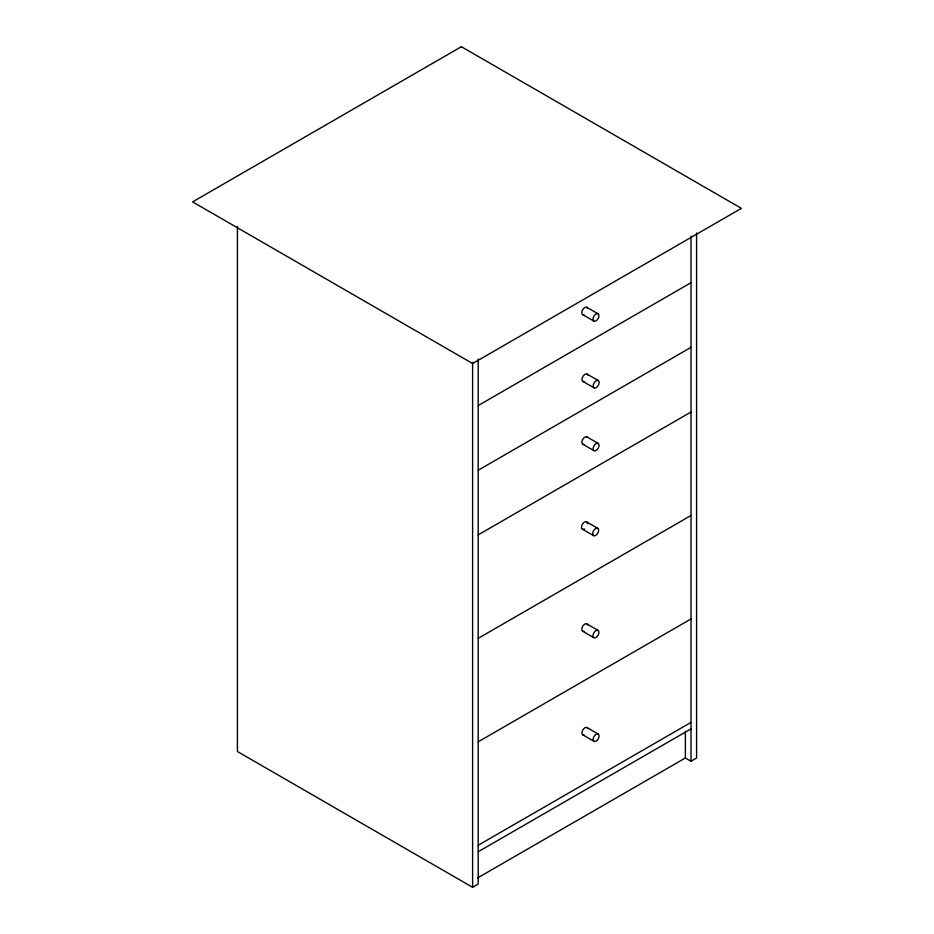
<?xml version="1.0" encoding="UTF-8"?>
<svg xmlns="http://www.w3.org/2000/svg" width="934" height="934" viewBox="0 0 934 934"><rect width="100%" height="100%" fill="white"/><g stroke="black" fill="none" stroke-linecap="round" stroke-linejoin="round"><path stroke-width="1.4" d="M478.196 405.566L690.997 282.71M478.196 470.234L690.997 347.378M478.196 534.89L690.997 412.034M478.196 638.354L690.997 515.498M478.196 741.806L690.997 618.95M478.196 845.27L690.997 722.414M478.196 851.738L690.997 728.882M477.636 877.925L685.393 757.976L690.997 761.21L696.589 757.976L696.589 232.951M237.411 226.483L237.411 751.508L472.604 887.3L478.196 884.066L478.196 359.018M586.867 307.333L598.064 313.789A4.215 2.428 -60 0 1 596.733 320.315A4.215 2.428 -60 0 1 593.09 318.214A4.215 2.428 -60 0 1 598.064 313.789M582.653 314.618L593.861 321.086M587.089 374.102L598.285 380.558A4.215 2.428 -60 0 1 596.954 387.085A4.215 2.428 -60 0 1 593.312 384.983A4.215 2.428 -60 0 1 598.285 380.558M582.886 381.387L594.082 387.855M586.972 436.925L598.169 443.393A4.215 2.428 -60 0 1 596.838 449.919A4.215 2.428 -60 0 1 593.195 447.818A4.215 2.428 -60 0 1 598.169 443.393M582.758 444.222L593.966 450.69M586.575 521.872L597.783 528.34A4.215 2.428 -60 0 1 596.441 534.867A4.215 2.428 -60 0 1 592.798 532.765A4.215 2.428 -60 0 1 597.783 528.34M582.372 529.169L593.569 535.637M586.856 623.924L598.052 630.392A4.215 2.428 -60 0 1 596.721 636.906A4.215 2.428 -60 0 1 593.067 634.805A4.215 2.428 -60 0 1 598.052 630.392M582.641 631.221L593.837 637.677M587.019 727.563L598.215 734.031A4.215 2.428 -60 0 1 596.884 740.557A4.215 2.428 -60 0 1 593.23 738.444A4.215 2.428 -60 0 1 598.215 734.031M582.804 734.86L594.001 741.327M690.997 236.162L690.997 761.21M685.393 731.275L685.393 757.976M472.604 362.275L472.604 887.3M584.217 381.516A4.215 2.428 -60 0 1 582.886 376.53A4.215 2.428 -60 0 1 587.86 375.199M584.135 734.976A4.215 2.428 -60 0 1 582.804 729.991A4.215 2.428 -60 0 1 587.79 728.66M584.474 528.959A4.215 2.428 -60 0 1 581.497 527.243A4.215 2.428 -60 0 1 584.474 522.083A4.215 2.428 -60 0 1 587.451 523.811M583.972 631.337A4.215 2.428 -60 0 1 582.641 626.352A4.215 2.428 -60 0 1 587.626 625.021M584.1 444.339A4.215 2.428 -60 0 1 582.501 439.844A4.215 2.428 -60 0 1 587.451 437.369M583.995 314.735A4.215 2.428 -60 0 1 582.653 309.761A4.215 2.428 -60 0 1 587.638 308.418M461.396 46.7L192.602 201.884L472.604 363.536L741.398 208.352L461.396 46.7"/></g></svg>
